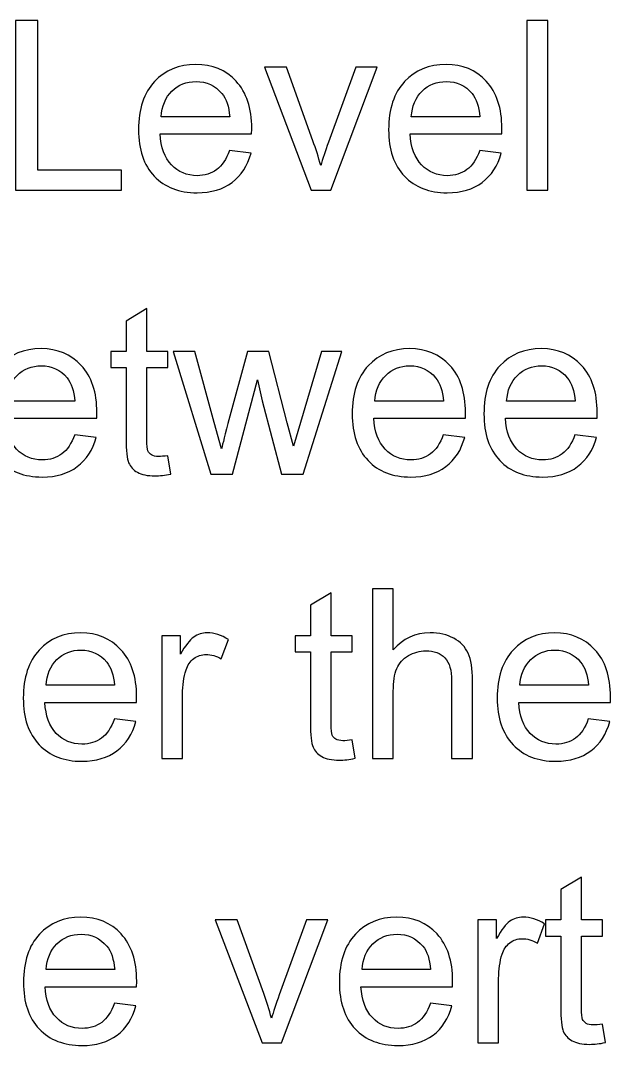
# Model space of a CAD drawing. Header units: centimetres. Extents: x -233 to -82, y 123 to 153.
# Drawn here: x -164.195 to -163.316, y 146.592 to 148.118 of the extents above; entities that cross this region are included whole.
import ezdxf

# ---------------------------------------------------------------- set-up
doc = ezdxf.new("R2010")
doc.units = ezdxf.units.CM
doc.header["$MEASUREMENT"] = 0
doc.layers.add('layer 1', color=7, linetype='Continuous')

msp = doc.modelspace()

# ---------------------------------------------------------------- linework, layer by layer
at = {"layer": 'layer 1'}
for points, knots in [([(-164.20247, 147.86595), (-164.20247, 147.86595), (-164.20247, 148.11845), (-164.20247, 148.11845), (-164.20247, 148.11845), (-164.20247, 148.11845), (-164.16897, 148.11845), (-164.16897, 148.11845), (-164.16897, 148.11845), (-164.16897, 148.11845), (-164.16897, 147.89575), (-164.16897, 147.89575), (-164.16897, 147.89575), (-164.16897, 147.89575), (-164.04467, 147.89575), (-164.04467, 147.89575), (-164.04467, 147.89575), (-164.04467, 147.89575), (-164.04467, 147.86595), (-164.04467, 147.86595), (-164.04467, 147.86595), (-164.04467, 147.86595), (-164.20247, 147.86595), (-164.20247, 147.86595)], [0, 0, 0, 0, 0.1428571, 0.1428571, 0.1428571, 0.1428571, 0.2857143, 0.2857143, 0.2857143, 0.2857143, 0.4285714, 0.4285714, 0.4285714, 0.4285714, 0.5714286, 0.5714286, 0.5714286, 0.5714286, 0.7142857, 0.7142857, 0.7142857, 0.7142857, 1, 1, 1, 1]), ([(-163.44067, 147.86595), (-163.44067, 147.86595), (-163.44067, 148.11845), (-163.44067, 148.11845), (-163.44067, 148.11845), (-163.44067, 148.11845), (-163.40967, 148.11845), (-163.40967, 148.11845), (-163.40967, 148.11845), (-163.40967, 148.11845), (-163.40967, 147.86595), (-163.40967, 147.86595), (-163.40967, 147.86595), (-163.40967, 147.86595), (-163.44067, 147.86595), (-163.44067, 147.86595)], [0, 0, 0, 0, 0.2, 0.2, 0.2, 0.2, 0.4, 0.4, 0.4, 0.4, 0.6, 0.6, 0.6, 0.6, 1, 1, 1, 1]), ([(-163.88357, 147.92485), (-163.88357, 147.92485), (-163.85157, 147.92085), (-163.85157, 147.92085), (-163.85157, 147.92085), (-163.85667, 147.90215), (-163.86597, 147.88765), (-163.87967, 147.87735), (-163.87967, 147.87735), (-163.89337, 147.86705), (-163.91077, 147.86185), (-163.93197, 147.86185), (-163.93197, 147.86185), (-163.95877, 147.86185), (-163.97997, 147.87005), (-163.99567, 147.88655), (-163.99567, 147.88655), (-164.01137, 147.90305), (-164.01917, 147.92615), (-164.01917, 147.95585), (-164.01917, 147.95585), (-164.01917, 147.98665), (-164.01127, 148.01055), (-163.99537, 148.02755), (-163.99537, 148.02755), (-163.97947, 148.04455), (-163.95897, 148.05305), (-163.93367, 148.05305), (-163.93367, 148.05305), (-163.90927, 148.05305), (-163.88927, 148.04475), (-163.87377, 148.02805), (-163.87377, 148.02805), (-163.85827, 148.01135), (-163.85047, 147.98795), (-163.85047, 147.95775), (-163.85047, 147.95775), (-163.85047, 147.95595), (-163.85057, 147.95315), (-163.85067, 147.94945), (-163.85067, 147.94945), (-163.85067, 147.94945), (-163.98707, 147.94945), (-163.98707, 147.94945), (-163.98707, 147.94945), (-163.98597, 147.92935), (-163.98027, 147.91405), (-163.97007, 147.90335), (-163.97007, 147.90335), (-163.95987, 147.89265), (-163.94707, 147.88735), (-163.93177, 147.88735), (-163.93177, 147.88735), (-163.92047, 147.88735), (-163.91077, 147.89035), (-163.90267, 147.89635), (-163.90267, 147.89635), (-163.89467, 147.90225), (-163.88827, 147.91175), (-163.88357, 147.92485)], [0, 0, 0, 0, 0.0625, 0.0625, 0.0625, 0.0625, 0.125, 0.125, 0.125, 0.125, 0.1875, 0.1875, 0.1875, 0.1875, 0.25, 0.25, 0.25, 0.25, 0.3125, 0.3125, 0.3125, 0.3125, 0.375, 0.375, 0.375, 0.375, 0.4375, 0.4375, 0.4375, 0.4375, 0.5, 0.5, 0.5, 0.5, 0.5625, 0.5625, 0.5625, 0.5625, 0.625, 0.625, 0.625, 0.625, 0.6875, 0.6875, 0.6875, 0.6875, 0.75, 0.75, 0.75, 0.75, 0.8125, 0.8125, 0.8125, 0.8125, 0.875, 0.875, 0.875, 0.875, 1, 1, 1, 1]), ([(-163.51097, 147.92485), (-163.51097, 147.92485), (-163.47897, 147.92085), (-163.47897, 147.92085), (-163.47897, 147.92085), (-163.48407, 147.90215), (-163.49337, 147.88765), (-163.50707, 147.87735), (-163.50707, 147.87735), (-163.52077, 147.86705), (-163.53817, 147.86185), (-163.55937, 147.86185), (-163.55937, 147.86185), (-163.58617, 147.86185), (-163.60737, 147.87005), (-163.62307, 147.88655), (-163.62307, 147.88655), (-163.63877, 147.90305), (-163.64657, 147.92615), (-163.64657, 147.95585), (-163.64657, 147.95585), (-163.64657, 147.98665), (-163.63867, 148.01055), (-163.62277, 148.02755), (-163.62277, 148.02755), (-163.60687, 148.04455), (-163.58637, 148.05305), (-163.56107, 148.05305), (-163.56107, 148.05305), (-163.53667, 148.05305), (-163.51667, 148.04475), (-163.50117, 148.02805), (-163.50117, 148.02805), (-163.48567, 148.01135), (-163.47787, 147.98795), (-163.47787, 147.95775), (-163.47787, 147.95775), (-163.47787, 147.95595), (-163.47797, 147.95315), (-163.47807, 147.94945), (-163.47807, 147.94945), (-163.47807, 147.94945), (-163.61447, 147.94945), (-163.61447, 147.94945), (-163.61447, 147.94945), (-163.61337, 147.92935), (-163.60767, 147.91405), (-163.59747, 147.90335), (-163.59747, 147.90335), (-163.58727, 147.89265), (-163.57447, 147.88735), (-163.55917, 147.88735), (-163.55917, 147.88735), (-163.54787, 147.88735), (-163.53817, 147.89035), (-163.53007, 147.89635), (-163.53007, 147.89635), (-163.52207, 147.90225), (-163.51567, 147.91175), (-163.51097, 147.92485)], [0, 0, 0, 0, 0.0625, 0.0625, 0.0625, 0.0625, 0.125, 0.125, 0.125, 0.125, 0.1875, 0.1875, 0.1875, 0.1875, 0.25, 0.25, 0.25, 0.25, 0.3125, 0.3125, 0.3125, 0.3125, 0.375, 0.375, 0.375, 0.375, 0.4375, 0.4375, 0.4375, 0.4375, 0.5, 0.5, 0.5, 0.5, 0.5625, 0.5625, 0.5625, 0.5625, 0.625, 0.625, 0.625, 0.625, 0.6875, 0.6875, 0.6875, 0.6875, 0.75, 0.75, 0.75, 0.75, 0.8125, 0.8125, 0.8125, 0.8125, 0.875, 0.875, 0.875, 0.875, 1, 1, 1, 1]), ([(-163.76177, 147.86595), (-163.76177, 147.86595), (-163.83137, 148.04885), (-163.83137, 148.04885), (-163.83137, 148.04885), (-163.83137, 148.04885), (-163.79867, 148.04885), (-163.79867, 148.04885), (-163.79867, 148.04885), (-163.79867, 148.04885), (-163.75937, 147.93935), (-163.75937, 147.93935), (-163.75937, 147.93935), (-163.75507, 147.92745), (-163.75117, 147.91515), (-163.74767, 147.90245), (-163.74767, 147.90245), (-163.74497, 147.91215), (-163.74107, 147.92375), (-163.73617, 147.93725), (-163.73617, 147.93725), (-163.73617, 147.93725), (-163.69547, 148.04885), (-163.69547, 148.04885), (-163.69547, 148.04885), (-163.69547, 148.04885), (-163.66357, 148.04885), (-163.66357, 148.04885), (-163.66357, 148.04885), (-163.66357, 148.04885), (-163.73287, 147.86595), (-163.73287, 147.86595), (-163.73287, 147.86595), (-163.73287, 147.86595), (-163.76177, 147.86595), (-163.76177, 147.86595)], [0, 0, 0, 0, 0.1, 0.1, 0.1, 0.1, 0.2, 0.2, 0.2, 0.2, 0.3, 0.3, 0.3, 0.3, 0.4, 0.4, 0.4, 0.4, 0.5, 0.5, 0.5, 0.5, 0.6, 0.6, 0.6, 0.6, 0.7, 0.7, 0.7, 0.7, 0.8, 0.8, 0.8, 0.8, 1, 1, 1, 1]), ([(-163.98537, 147.97495), (-163.98537, 147.97495), (-163.88327, 147.97495), (-163.88327, 147.97495), (-163.88327, 147.97495), (-163.88457, 147.99035), (-163.88847, 148.00195), (-163.89497, 148.00965), (-163.89497, 148.00965), (-163.90487, 148.02155), (-163.91767, 148.02755), (-163.93337, 148.02755), (-163.93337, 148.02755), (-163.94767, 148.02755), (-163.95957, 148.02275), (-163.96927, 148.01325), (-163.96927, 148.01325), (-163.97897, 148.00375), (-163.98437, 147.99095), (-163.98537, 147.97495)], [0, 0, 0, 0, 0.1666667, 0.1666667, 0.1666667, 0.1666667, 0.3333333, 0.3333333, 0.3333333, 0.3333333, 0.5, 0.5, 0.5, 0.5, 0.6666667, 0.6666667, 0.6666667, 0.6666667, 1, 1, 1, 1]), ([(-163.61277, 147.97495), (-163.61277, 147.97495), (-163.51067, 147.97495), (-163.51067, 147.97495), (-163.51067, 147.97495), (-163.51197, 147.99035), (-163.51587, 148.00195), (-163.52237, 148.00965), (-163.52237, 148.00965), (-163.53227, 148.02155), (-163.54507, 148.02755), (-163.56077, 148.02755), (-163.56077, 148.02755), (-163.57507, 148.02755), (-163.58697, 148.02275), (-163.59667, 148.01325), (-163.59667, 148.01325), (-163.60637, 148.00375), (-163.61177, 147.99095), (-163.61277, 147.97495)], [0, 0, 0, 0, 0.1666667, 0.1666667, 0.1666667, 0.1666667, 0.3333333, 0.3333333, 0.3333333, 0.3333333, 0.5, 0.5, 0.5, 0.5, 0.6666667, 0.6666667, 0.6666667, 0.6666667, 1, 1, 1, 1]), ([(-163.9755, 147.47031), (-163.9755, 147.47031), (-163.9711, 147.44291), (-163.9711, 147.44291), (-163.9711, 147.44291), (-163.9798, 147.44111), (-163.9876, 147.44021), (-163.9945, 147.44021), (-163.9945, 147.44021), (-164.0058, 147.44021), (-164.0145, 147.44201), (-164.0207, 147.44561), (-164.0207, 147.44561), (-164.0269, 147.44911), (-164.0313, 147.45381), (-164.0338, 147.45961), (-164.0338, 147.45961), (-164.0363, 147.46541), (-164.0376, 147.47761), (-164.0376, 147.49621), (-164.0376, 147.49621), (-164.0376, 147.49621), (-164.0376, 147.60141), (-164.0376, 147.60141), (-164.0376, 147.60141), (-164.0376, 147.60141), (-164.0603, 147.60141), (-164.0603, 147.60141), (-164.0603, 147.60141), (-164.0603, 147.60141), (-164.0603, 147.62551), (-164.0603, 147.62551), (-164.0603, 147.62551), (-164.0603, 147.62551), (-164.0376, 147.62551), (-164.0376, 147.62551), (-164.0376, 147.62551), (-164.0376, 147.62551), (-164.0376, 147.67081), (-164.0376, 147.67081), (-164.0376, 147.67081), (-164.0376, 147.67081), (-164.0067, 147.68941), (-164.0067, 147.68941), (-164.0067, 147.68941), (-164.0067, 147.68941), (-164.0067, 147.62551), (-164.0067, 147.62551), (-164.0067, 147.62551), (-164.0067, 147.62551), (-163.9755, 147.62551), (-163.9755, 147.62551), (-163.9755, 147.62551), (-163.9755, 147.62551), (-163.9755, 147.60141), (-163.9755, 147.60141), (-163.9755, 147.60141), (-163.9755, 147.60141), (-164.0067, 147.60141), (-164.0067, 147.60141), (-164.0067, 147.60141), (-164.0067, 147.60141), (-164.0067, 147.49441), (-164.0067, 147.49441), (-164.0067, 147.49441), (-164.0067, 147.48561), (-164.0062, 147.47991), (-164.0051, 147.47741), (-164.0051, 147.47741), (-164.004, 147.47491), (-164.0022, 147.47291), (-163.9997, 147.47141), (-163.9997, 147.47141), (-163.9972, 147.46991), (-163.9937, 147.46911), (-163.9892, 147.46911), (-163.9892, 147.46911), (-163.9857, 147.46911), (-163.9812, 147.46951), (-163.9755, 147.47031)], [0, 0, 0, 0, 0.047619, 0.047619, 0.047619, 0.047619, 0.0952381, 0.0952381, 0.0952381, 0.0952381, 0.1428571, 0.1428571, 0.1428571, 0.1428571, 0.1904762, 0.1904762, 0.1904762, 0.1904762, 0.2380952, 0.2380952, 0.2380952, 0.2380952, 0.2857143, 0.2857143, 0.2857143, 0.2857143, 0.3333333, 0.3333333, 0.3333333, 0.3333333, 0.3809524, 0.3809524, 0.3809524, 0.3809524, 0.4285714, 0.4285714, 0.4285714, 0.4285714, 0.4761905, 0.4761905, 0.4761905, 0.4761905, 0.5238095, 0.5238095, 0.5238095, 0.5238095, 0.5714286, 0.5714286, 0.5714286, 0.5714286, 0.6190476, 0.6190476, 0.6190476, 0.6190476, 0.6666667, 0.6666667, 0.6666667, 0.6666667, 0.7142857, 0.7142857, 0.7142857, 0.7142857, 0.7619048, 0.7619048, 0.7619048, 0.7619048, 0.8095238, 0.8095238, 0.8095238, 0.8095238, 0.8571429, 0.8571429, 0.8571429, 0.8571429, 0.9047619, 0.9047619, 0.9047619, 0.9047619, 1, 1, 1, 1]), ([(-164.1142, 147.50151), (-164.1142, 147.50151), (-164.0822, 147.49751), (-164.0822, 147.49751), (-164.0822, 147.49751), (-164.0873, 147.47881), (-164.0966, 147.46431), (-164.1103, 147.45401), (-164.1103, 147.45401), (-164.124, 147.44371), (-164.1414, 147.43851), (-164.1626, 147.43851), (-164.1626, 147.43851), (-164.1894, 147.43851), (-164.2106, 147.44671), (-164.2263, 147.46321), (-164.2263, 147.46321), (-164.242, 147.47971), (-164.2498, 147.50281), (-164.2498, 147.53251), (-164.2498, 147.53251), (-164.2498, 147.56331), (-164.2419, 147.58721), (-164.226, 147.60421), (-164.226, 147.60421), (-164.2101, 147.62121), (-164.1896, 147.62971), (-164.1643, 147.62971), (-164.1643, 147.62971), (-164.1399, 147.62971), (-164.1199, 147.62141), (-164.1044, 147.60471), (-164.1044, 147.60471), (-164.0889, 147.58801), (-164.0811, 147.56461), (-164.0811, 147.53441), (-164.0811, 147.53441), (-164.0811, 147.53261), (-164.0812, 147.52981), (-164.0813, 147.52611), (-164.0813, 147.52611), (-164.0813, 147.52611), (-164.2177, 147.52611), (-164.2177, 147.52611), (-164.2177, 147.52611), (-164.2166, 147.50601), (-164.2109, 147.49071), (-164.2007, 147.48001), (-164.2007, 147.48001), (-164.1905, 147.46931), (-164.1777, 147.46401), (-164.1624, 147.46401), (-164.1624, 147.46401), (-164.1511, 147.46401), (-164.1414, 147.46701), (-164.1333, 147.47301), (-164.1333, 147.47301), (-164.1253, 147.47891), (-164.1189, 147.48841), (-164.1142, 147.50151)], [0, 0, 0, 0, 0.0625, 0.0625, 0.0625, 0.0625, 0.125, 0.125, 0.125, 0.125, 0.1875, 0.1875, 0.1875, 0.1875, 0.25, 0.25, 0.25, 0.25, 0.3125, 0.3125, 0.3125, 0.3125, 0.375, 0.375, 0.375, 0.375, 0.4375, 0.4375, 0.4375, 0.4375, 0.5, 0.5, 0.5, 0.5, 0.5625, 0.5625, 0.5625, 0.5625, 0.625, 0.625, 0.625, 0.625, 0.6875, 0.6875, 0.6875, 0.6875, 0.75, 0.75, 0.75, 0.75, 0.8125, 0.8125, 0.8125, 0.8125, 0.875, 0.875, 0.875, 0.875, 1, 1, 1, 1]), ([(-163.9115, 147.44261), (-163.9115, 147.44261), (-163.9675, 147.62551), (-163.9675, 147.62551), (-163.9675, 147.62551), (-163.9675, 147.62551), (-163.9354, 147.62551), (-163.9354, 147.62551), (-163.9354, 147.62551), (-163.9354, 147.62551), (-163.9063, 147.51991), (-163.9063, 147.51991), (-163.9063, 147.51991), (-163.9063, 147.51991), (-163.8955, 147.48071), (-163.8955, 147.48071), (-163.8955, 147.48071), (-163.895, 147.48261), (-163.8919, 147.49521), (-163.886, 147.51841), (-163.886, 147.51841), (-163.886, 147.51841), (-163.8569, 147.62551), (-163.8569, 147.62551), (-163.8569, 147.62551), (-163.8569, 147.62551), (-163.825, 147.62551), (-163.825, 147.62551), (-163.825, 147.62551), (-163.825, 147.62551), (-163.7976, 147.51941), (-163.7976, 147.51941), (-163.7976, 147.51941), (-163.7976, 147.51941), (-163.7885, 147.48451), (-163.7885, 147.48451), (-163.7885, 147.48451), (-163.7885, 147.48451), (-163.778, 147.51981), (-163.778, 147.51981), (-163.778, 147.51981), (-163.778, 147.51981), (-163.7466, 147.62551), (-163.7466, 147.62551), (-163.7466, 147.62551), (-163.7466, 147.62551), (-163.7165, 147.62551), (-163.7165, 147.62551), (-163.7165, 147.62551), (-163.7165, 147.62551), (-163.7737, 147.44261), (-163.7737, 147.44261), (-163.7737, 147.44261), (-163.7737, 147.44261), (-163.8059, 147.44261), (-163.8059, 147.44261), (-163.8059, 147.44261), (-163.8059, 147.44261), (-163.835, 147.55221), (-163.835, 147.55221), (-163.835, 147.55221), (-163.835, 147.55221), (-163.8421, 147.58331), (-163.8421, 147.58331), (-163.8421, 147.58331), (-163.8421, 147.58331), (-163.8791, 147.44261), (-163.8791, 147.44261), (-163.8791, 147.44261), (-163.8791, 147.44261), (-163.9115, 147.44261), (-163.9115, 147.44261)], [0, 0, 0, 0, 0.0526316, 0.0526316, 0.0526316, 0.0526316, 0.1052632, 0.1052632, 0.1052632, 0.1052632, 0.1578947, 0.1578947, 0.1578947, 0.1578947, 0.2105263, 0.2105263, 0.2105263, 0.2105263, 0.2631579, 0.2631579, 0.2631579, 0.2631579, 0.3157895, 0.3157895, 0.3157895, 0.3157895, 0.3684211, 0.3684211, 0.3684211, 0.3684211, 0.4210526, 0.4210526, 0.4210526, 0.4210526, 0.4736842, 0.4736842, 0.4736842, 0.4736842, 0.5263158, 0.5263158, 0.5263158, 0.5263158, 0.5789474, 0.5789474, 0.5789474, 0.5789474, 0.6315789, 0.6315789, 0.6315789, 0.6315789, 0.6842105, 0.6842105, 0.6842105, 0.6842105, 0.7368421, 0.7368421, 0.7368421, 0.7368421, 0.7894737, 0.7894737, 0.7894737, 0.7894737, 0.8421053, 0.8421053, 0.8421053, 0.8421053, 0.8947368, 0.8947368, 0.8947368, 0.8947368, 1, 1, 1, 1]), ([(-163.5652, 147.50151), (-163.5652, 147.50151), (-163.5332, 147.49751), (-163.5332, 147.49751), (-163.5332, 147.49751), (-163.5383, 147.47881), (-163.5476, 147.46431), (-163.5613, 147.45401), (-163.5613, 147.45401), (-163.575, 147.44371), (-163.5924, 147.43851), (-163.6136, 147.43851), (-163.6136, 147.43851), (-163.6404, 147.43851), (-163.6616, 147.44671), (-163.6773, 147.46321), (-163.6773, 147.46321), (-163.693, 147.47971), (-163.7008, 147.50281), (-163.7008, 147.53251), (-163.7008, 147.53251), (-163.7008, 147.56331), (-163.6929, 147.58721), (-163.677, 147.60421), (-163.677, 147.60421), (-163.6611, 147.62121), (-163.6406, 147.62971), (-163.6153, 147.62971), (-163.6153, 147.62971), (-163.5909, 147.62971), (-163.5709, 147.62141), (-163.5554, 147.60471), (-163.5554, 147.60471), (-163.5399, 147.58801), (-163.5321, 147.56461), (-163.5321, 147.53441), (-163.5321, 147.53441), (-163.5321, 147.53261), (-163.5322, 147.52981), (-163.5323, 147.52611), (-163.5323, 147.52611), (-163.5323, 147.52611), (-163.6687, 147.52611), (-163.6687, 147.52611), (-163.6687, 147.52611), (-163.6676, 147.50601), (-163.6619, 147.49071), (-163.6517, 147.48001), (-163.6517, 147.48001), (-163.6415, 147.46931), (-163.6287, 147.46401), (-163.6134, 147.46401), (-163.6134, 147.46401), (-163.6021, 147.46401), (-163.5924, 147.46701), (-163.5843, 147.47301), (-163.5843, 147.47301), (-163.5763, 147.47891), (-163.5699, 147.48841), (-163.5652, 147.50151)], [0, 0, 0, 0, 0.0625, 0.0625, 0.0625, 0.0625, 0.125, 0.125, 0.125, 0.125, 0.1875, 0.1875, 0.1875, 0.1875, 0.25, 0.25, 0.25, 0.25, 0.3125, 0.3125, 0.3125, 0.3125, 0.375, 0.375, 0.375, 0.375, 0.4375, 0.4375, 0.4375, 0.4375, 0.5, 0.5, 0.5, 0.5, 0.5625, 0.5625, 0.5625, 0.5625, 0.625, 0.625, 0.625, 0.625, 0.6875, 0.6875, 0.6875, 0.6875, 0.75, 0.75, 0.75, 0.75, 0.8125, 0.8125, 0.8125, 0.8125, 0.875, 0.875, 0.875, 0.875, 1, 1, 1, 1]), ([(-163.369, 147.50151), (-163.369, 147.50151), (-163.337, 147.49751), (-163.337, 147.49751), (-163.337, 147.49751), (-163.3421, 147.47881), (-163.3514, 147.46431), (-163.3651, 147.45401), (-163.3651, 147.45401), (-163.3788, 147.44371), (-163.3962, 147.43851), (-163.4174, 147.43851), (-163.4174, 147.43851), (-163.4442, 147.43851), (-163.4654, 147.44671), (-163.4811, 147.46321), (-163.4811, 147.46321), (-163.4968, 147.47971), (-163.5046, 147.50281), (-163.5046, 147.53251), (-163.5046, 147.53251), (-163.5046, 147.56331), (-163.4967, 147.58721), (-163.4808, 147.60421), (-163.4808, 147.60421), (-163.4649, 147.62121), (-163.4444, 147.62971), (-163.4191, 147.62971), (-163.4191, 147.62971), (-163.3947, 147.62971), (-163.3747, 147.62141), (-163.3592, 147.60471), (-163.3592, 147.60471), (-163.3437, 147.58801), (-163.3359, 147.56461), (-163.3359, 147.53441), (-163.3359, 147.53441), (-163.3359, 147.53261), (-163.336, 147.52981), (-163.3361, 147.52611), (-163.3361, 147.52611), (-163.3361, 147.52611), (-163.4725, 147.52611), (-163.4725, 147.52611), (-163.4725, 147.52611), (-163.4714, 147.50601), (-163.4657, 147.49071), (-163.4555, 147.48001), (-163.4555, 147.48001), (-163.4453, 147.46931), (-163.4325, 147.46401), (-163.4172, 147.46401), (-163.4172, 147.46401), (-163.4059, 147.46401), (-163.3962, 147.46701), (-163.3881, 147.47301), (-163.3881, 147.47301), (-163.3801, 147.47891), (-163.3737, 147.48841), (-163.369, 147.50151)], [0, 0, 0, 0, 0.0625, 0.0625, 0.0625, 0.0625, 0.125, 0.125, 0.125, 0.125, 0.1875, 0.1875, 0.1875, 0.1875, 0.25, 0.25, 0.25, 0.25, 0.3125, 0.3125, 0.3125, 0.3125, 0.375, 0.375, 0.375, 0.375, 0.4375, 0.4375, 0.4375, 0.4375, 0.5, 0.5, 0.5, 0.5, 0.5625, 0.5625, 0.5625, 0.5625, 0.625, 0.625, 0.625, 0.625, 0.6875, 0.6875, 0.6875, 0.6875, 0.75, 0.75, 0.75, 0.75, 0.8125, 0.8125, 0.8125, 0.8125, 0.875, 0.875, 0.875, 0.875, 1, 1, 1, 1]), ([(-164.216, 147.55161), (-164.216, 147.55161), (-164.1139, 147.55161), (-164.1139, 147.55161), (-164.1139, 147.55161), (-164.1152, 147.56701), (-164.1191, 147.57861), (-164.1256, 147.58631), (-164.1256, 147.58631), (-164.1355, 147.59821), (-164.1483, 147.60421), (-164.164, 147.60421), (-164.164, 147.60421), (-164.1783, 147.60421), (-164.1902, 147.59941), (-164.1999, 147.58991), (-164.1999, 147.58991), (-164.2096, 147.58041), (-164.215, 147.56761), (-164.216, 147.55161)], [0, 0, 0, 0, 0.1666667, 0.1666667, 0.1666667, 0.1666667, 0.3333333, 0.3333333, 0.3333333, 0.3333333, 0.5, 0.5, 0.5, 0.5, 0.6666667, 0.6666667, 0.6666667, 0.6666667, 1, 1, 1, 1]), ([(-163.667, 147.55161), (-163.667, 147.55161), (-163.5649, 147.55161), (-163.5649, 147.55161), (-163.5649, 147.55161), (-163.5662, 147.56701), (-163.5701, 147.57861), (-163.5766, 147.58631), (-163.5766, 147.58631), (-163.5865, 147.59821), (-163.5993, 147.60421), (-163.615, 147.60421), (-163.615, 147.60421), (-163.6293, 147.60421), (-163.6412, 147.59941), (-163.6509, 147.58991), (-163.6509, 147.58991), (-163.6606, 147.58041), (-163.666, 147.56761), (-163.667, 147.55161)], [0, 0, 0, 0, 0.1666667, 0.1666667, 0.1666667, 0.1666667, 0.3333333, 0.3333333, 0.3333333, 0.3333333, 0.5, 0.5, 0.5, 0.5, 0.6666667, 0.6666667, 0.6666667, 0.6666667, 1, 1, 1, 1]), ([(-163.4708, 147.55161), (-163.4708, 147.55161), (-163.3687, 147.55161), (-163.3687, 147.55161), (-163.3687, 147.55161), (-163.37, 147.56701), (-163.3739, 147.57861), (-163.3804, 147.58631), (-163.3804, 147.58631), (-163.3903, 147.59821), (-163.4031, 147.60421), (-163.4188, 147.60421), (-163.4188, 147.60421), (-163.4331, 147.60421), (-163.445, 147.59941), (-163.4547, 147.58991), (-163.4547, 147.58991), (-163.4644, 147.58041), (-163.4698, 147.56761), (-163.4708, 147.55161)], [0, 0, 0, 0, 0.1666667, 0.1666667, 0.1666667, 0.1666667, 0.3333333, 0.3333333, 0.3333333, 0.3333333, 0.5, 0.5, 0.5, 0.5, 0.6666667, 0.6666667, 0.6666667, 0.6666667, 1, 1, 1, 1]), ([(-163.6706, 147.01928), (-163.6706, 147.01928), (-163.6706, 147.27178), (-163.6706, 147.27178), (-163.6706, 147.27178), (-163.6706, 147.27178), (-163.6396, 147.27178), (-163.6396, 147.27178), (-163.6396, 147.27178), (-163.6396, 147.27178), (-163.6396, 147.18118), (-163.6396, 147.18118), (-163.6396, 147.18118), (-163.6251, 147.19798), (-163.6069, 147.20638), (-163.5849, 147.20638), (-163.5849, 147.20638), (-163.5713, 147.20638), (-163.5595, 147.20368), (-163.5495, 147.19838), (-163.5495, 147.19838), (-163.5396, 147.19298), (-163.5324, 147.18558), (-163.5281, 147.17618), (-163.5281, 147.17618), (-163.5238, 147.16678), (-163.5216, 147.15308), (-163.5216, 147.13518), (-163.5216, 147.13518), (-163.5216, 147.13518), (-163.5216, 147.01928), (-163.5216, 147.01928), (-163.5216, 147.01928), (-163.5216, 147.01928), (-163.5527, 147.01928), (-163.5527, 147.01928), (-163.5527, 147.01928), (-163.5527, 147.01928), (-163.5527, 147.13518), (-163.5527, 147.13518), (-163.5527, 147.13518), (-163.5527, 147.15068), (-163.556, 147.16198), (-163.5627, 147.16908), (-163.5627, 147.16908), (-163.5694, 147.17618), (-163.5789, 147.17968), (-163.5912, 147.17968), (-163.5912, 147.17968), (-163.6004, 147.17968), (-163.609, 147.17728), (-163.6171, 147.17258), (-163.6171, 147.17258), (-163.6252, 147.16778), (-163.631, 147.16128), (-163.6344, 147.15318), (-163.6344, 147.15318), (-163.6379, 147.14498), (-163.6396, 147.13368), (-163.6396, 147.11938), (-163.6396, 147.11938), (-163.6396, 147.11938), (-163.6396, 147.01928), (-163.6396, 147.01928), (-163.6396, 147.01928), (-163.6396, 147.01928), (-163.6706, 147.01928), (-163.6706, 147.01928)], [0, 0, 0, 0, 0.0555556, 0.0555556, 0.0555556, 0.0555556, 0.1111111, 0.1111111, 0.1111111, 0.1111111, 0.1666667, 0.1666667, 0.1666667, 0.1666667, 0.2222222, 0.2222222, 0.2222222, 0.2222222, 0.2777778, 0.2777778, 0.2777778, 0.2777778, 0.3333333, 0.3333333, 0.3333333, 0.3333333, 0.3888889, 0.3888889, 0.3888889, 0.3888889, 0.4444444, 0.4444444, 0.4444444, 0.4444444, 0.5, 0.5, 0.5, 0.5, 0.5555556, 0.5555556, 0.5555556, 0.5555556, 0.6111111, 0.6111111, 0.6111111, 0.6111111, 0.6666667, 0.6666667, 0.6666667, 0.6666667, 0.7222222, 0.7222222, 0.7222222, 0.7222222, 0.7777778, 0.7777778, 0.7777778, 0.7777778, 0.8333333, 0.8333333, 0.8333333, 0.8333333, 0.8888889, 0.8888889, 0.8888889, 0.8888889, 1, 1, 1, 1]), ([(-163.7009, 147.04698), (-163.7009, 147.04698), (-163.6965, 147.01958), (-163.6965, 147.01958), (-163.6965, 147.01958), (-163.7052, 147.01778), (-163.713, 147.01688), (-163.7199, 147.01688), (-163.7199, 147.01688), (-163.7312, 147.01688), (-163.7399, 147.01868), (-163.7461, 147.02228), (-163.7461, 147.02228), (-163.7523, 147.02578), (-163.7567, 147.03048), (-163.7592, 147.03628), (-163.7592, 147.03628), (-163.7617, 147.04208), (-163.763, 147.05428), (-163.763, 147.07288), (-163.763, 147.07288), (-163.763, 147.07288), (-163.763, 147.17808), (-163.763, 147.17808), (-163.763, 147.17808), (-163.763, 147.17808), (-163.7857, 147.17808), (-163.7857, 147.17808), (-163.7857, 147.17808), (-163.7857, 147.17808), (-163.7857, 147.20218), (-163.7857, 147.20218), (-163.7857, 147.20218), (-163.7857, 147.20218), (-163.763, 147.20218), (-163.763, 147.20218), (-163.763, 147.20218), (-163.763, 147.20218), (-163.763, 147.24748), (-163.763, 147.24748), (-163.763, 147.24748), (-163.763, 147.24748), (-163.7321, 147.26608), (-163.7321, 147.26608), (-163.7321, 147.26608), (-163.7321, 147.26608), (-163.7321, 147.20218), (-163.7321, 147.20218), (-163.7321, 147.20218), (-163.7321, 147.20218), (-163.7009, 147.20218), (-163.7009, 147.20218), (-163.7009, 147.20218), (-163.7009, 147.20218), (-163.7009, 147.17808), (-163.7009, 147.17808), (-163.7009, 147.17808), (-163.7009, 147.17808), (-163.7321, 147.17808), (-163.7321, 147.17808), (-163.7321, 147.17808), (-163.7321, 147.17808), (-163.7321, 147.07108), (-163.7321, 147.07108), (-163.7321, 147.07108), (-163.7321, 147.06228), (-163.7316, 147.05658), (-163.7305, 147.05408), (-163.7305, 147.05408), (-163.7294, 147.05158), (-163.7276, 147.04958), (-163.7251, 147.04808), (-163.7251, 147.04808), (-163.7226, 147.04658), (-163.7191, 147.04578), (-163.7146, 147.04578), (-163.7146, 147.04578), (-163.7111, 147.04578), (-163.7066, 147.04618), (-163.7009, 147.04698)], [0, 0, 0, 0, 0.047619, 0.047619, 0.047619, 0.047619, 0.0952381, 0.0952381, 0.0952381, 0.0952381, 0.1428571, 0.1428571, 0.1428571, 0.1428571, 0.1904762, 0.1904762, 0.1904762, 0.1904762, 0.2380952, 0.2380952, 0.2380952, 0.2380952, 0.2857143, 0.2857143, 0.2857143, 0.2857143, 0.3333333, 0.3333333, 0.3333333, 0.3333333, 0.3809524, 0.3809524, 0.3809524, 0.3809524, 0.4285714, 0.4285714, 0.4285714, 0.4285714, 0.4761905, 0.4761905, 0.4761905, 0.4761905, 0.5238095, 0.5238095, 0.5238095, 0.5238095, 0.5714286, 0.5714286, 0.5714286, 0.5714286, 0.6190476, 0.6190476, 0.6190476, 0.6190476, 0.6666667, 0.6666667, 0.6666667, 0.6666667, 0.7142857, 0.7142857, 0.7142857, 0.7142857, 0.7619048, 0.7619048, 0.7619048, 0.7619048, 0.8095238, 0.8095238, 0.8095238, 0.8095238, 0.8571429, 0.8571429, 0.8571429, 0.8571429, 0.9047619, 0.9047619, 0.9047619, 0.9047619, 1, 1, 1, 1]), ([(-164.0551, 147.07818), (-164.0551, 147.07818), (-164.0231, 147.07418), (-164.0231, 147.07418), (-164.0231, 147.07418), (-164.0282, 147.05548), (-164.0375, 147.04098), (-164.0512, 147.03068), (-164.0512, 147.03068), (-164.0649, 147.02038), (-164.0823, 147.01518), (-164.1035, 147.01518), (-164.1035, 147.01518), (-164.1303, 147.01518), (-164.1515, 147.02338), (-164.1672, 147.03988), (-164.1672, 147.03988), (-164.1829, 147.05638), (-164.1907, 147.07948), (-164.1907, 147.10918), (-164.1907, 147.10918), (-164.1907, 147.13998), (-164.1828, 147.16388), (-164.1669, 147.18088), (-164.1669, 147.18088), (-164.151, 147.19788), (-164.1305, 147.20638), (-164.1052, 147.20638), (-164.1052, 147.20638), (-164.0808, 147.20638), (-164.0608, 147.19808), (-164.0453, 147.18138), (-164.0453, 147.18138), (-164.0298, 147.16468), (-164.022, 147.14128), (-164.022, 147.11108), (-164.022, 147.11108), (-164.022, 147.10928), (-164.0221, 147.10648), (-164.0222, 147.10278), (-164.0222, 147.10278), (-164.0222, 147.10278), (-164.1586, 147.10278), (-164.1586, 147.10278), (-164.1586, 147.10278), (-164.1575, 147.08268), (-164.1518, 147.06738), (-164.1416, 147.05668), (-164.1416, 147.05668), (-164.1314, 147.04598), (-164.1186, 147.04068), (-164.1033, 147.04068), (-164.1033, 147.04068), (-164.092, 147.04068), (-164.0823, 147.04368), (-164.0742, 147.04968), (-164.0742, 147.04968), (-164.0662, 147.05558), (-164.0598, 147.06508), (-164.0551, 147.07818)], [0, 0, 0, 0, 0.0625, 0.0625, 0.0625, 0.0625, 0.125, 0.125, 0.125, 0.125, 0.1875, 0.1875, 0.1875, 0.1875, 0.25, 0.25, 0.25, 0.25, 0.3125, 0.3125, 0.3125, 0.3125, 0.375, 0.375, 0.375, 0.375, 0.4375, 0.4375, 0.4375, 0.4375, 0.5, 0.5, 0.5, 0.5, 0.5625, 0.5625, 0.5625, 0.5625, 0.625, 0.625, 0.625, 0.625, 0.6875, 0.6875, 0.6875, 0.6875, 0.75, 0.75, 0.75, 0.75, 0.8125, 0.8125, 0.8125, 0.8125, 0.875, 0.875, 0.875, 0.875, 1, 1, 1, 1]), ([(-163.9845, 147.01928), (-163.9845, 147.01928), (-163.9845, 147.20218), (-163.9845, 147.20218), (-163.9845, 147.20218), (-163.9845, 147.20218), (-163.9566, 147.20218), (-163.9566, 147.20218), (-163.9566, 147.20218), (-163.9566, 147.20218), (-163.9566, 147.17448), (-163.9566, 147.17448), (-163.9566, 147.17448), (-163.9495, 147.18748), (-163.9429, 147.19608), (-163.9368, 147.20018), (-163.9368, 147.20018), (-163.9308, 147.20428), (-163.9242, 147.20638), (-163.917, 147.20638), (-163.917, 147.20638), (-163.9065, 147.20638), (-163.8959, 147.20308), (-163.8851, 147.19638), (-163.8851, 147.19638), (-163.8851, 147.19638), (-163.8958, 147.16758), (-163.8958, 147.16758), (-163.8958, 147.16758), (-163.9033, 147.17208), (-163.9109, 147.17428), (-163.9185, 147.17428), (-163.9185, 147.17428), (-163.9253, 147.17428), (-163.9314, 147.17228), (-163.9368, 147.16818), (-163.9368, 147.16818), (-163.9422, 147.16408), (-163.946, 147.15848), (-163.9483, 147.15118), (-163.9483, 147.15118), (-163.9518, 147.14018), (-163.9535, 147.12818), (-163.9535, 147.11508), (-163.9535, 147.11508), (-163.9535, 147.11508), (-163.9535, 147.01928), (-163.9535, 147.01928), (-163.9535, 147.01928), (-163.9535, 147.01928), (-163.9845, 147.01928), (-163.9845, 147.01928)], [0, 0, 0, 0, 0.0714286, 0.0714286, 0.0714286, 0.0714286, 0.1428571, 0.1428571, 0.1428571, 0.1428571, 0.2142857, 0.2142857, 0.2142857, 0.2142857, 0.2857143, 0.2857143, 0.2857143, 0.2857143, 0.3571429, 0.3571429, 0.3571429, 0.3571429, 0.4285714, 0.4285714, 0.4285714, 0.4285714, 0.5, 0.5, 0.5, 0.5, 0.5714286, 0.5714286, 0.5714286, 0.5714286, 0.6428571, 0.6428571, 0.6428571, 0.6428571, 0.7142857, 0.7142857, 0.7142857, 0.7142857, 0.7857143, 0.7857143, 0.7857143, 0.7857143, 0.8571429, 0.8571429, 0.8571429, 0.8571429, 1, 1, 1, 1]), ([(-163.3492, 147.07818), (-163.3492, 147.07818), (-163.3172, 147.07418), (-163.3172, 147.07418), (-163.3172, 147.07418), (-163.3223, 147.05548), (-163.3316, 147.04098), (-163.3453, 147.03068), (-163.3453, 147.03068), (-163.359, 147.02038), (-163.3764, 147.01518), (-163.3976, 147.01518), (-163.3976, 147.01518), (-163.4244, 147.01518), (-163.4456, 147.02338), (-163.4613, 147.03988), (-163.4613, 147.03988), (-163.477, 147.05638), (-163.4848, 147.07948), (-163.4848, 147.10918), (-163.4848, 147.10918), (-163.4848, 147.13998), (-163.4769, 147.16388), (-163.461, 147.18088), (-163.461, 147.18088), (-163.4451, 147.19788), (-163.4246, 147.20638), (-163.3993, 147.20638), (-163.3993, 147.20638), (-163.3749, 147.20638), (-163.3549, 147.19808), (-163.3394, 147.18138), (-163.3394, 147.18138), (-163.3239, 147.16468), (-163.3161, 147.14128), (-163.3161, 147.11108), (-163.3161, 147.11108), (-163.3161, 147.10928), (-163.3162, 147.10648), (-163.3163, 147.10278), (-163.3163, 147.10278), (-163.3163, 147.10278), (-163.4527, 147.10278), (-163.4527, 147.10278), (-163.4527, 147.10278), (-163.4516, 147.08268), (-163.4459, 147.06738), (-163.4357, 147.05668), (-163.4357, 147.05668), (-163.4255, 147.04598), (-163.4127, 147.04068), (-163.3974, 147.04068), (-163.3974, 147.04068), (-163.3861, 147.04068), (-163.3764, 147.04368), (-163.3683, 147.04968), (-163.3683, 147.04968), (-163.3603, 147.05558), (-163.3539, 147.06508), (-163.3492, 147.07818)], [0, 0, 0, 0, 0.0625, 0.0625, 0.0625, 0.0625, 0.125, 0.125, 0.125, 0.125, 0.1875, 0.1875, 0.1875, 0.1875, 0.25, 0.25, 0.25, 0.25, 0.3125, 0.3125, 0.3125, 0.3125, 0.375, 0.375, 0.375, 0.375, 0.4375, 0.4375, 0.4375, 0.4375, 0.5, 0.5, 0.5, 0.5, 0.5625, 0.5625, 0.5625, 0.5625, 0.625, 0.625, 0.625, 0.625, 0.6875, 0.6875, 0.6875, 0.6875, 0.75, 0.75, 0.75, 0.75, 0.8125, 0.8125, 0.8125, 0.8125, 0.875, 0.875, 0.875, 0.875, 1, 1, 1, 1]), ([(-164.1569, 147.12828), (-164.1569, 147.12828), (-164.0548, 147.12828), (-164.0548, 147.12828), (-164.0548, 147.12828), (-164.0561, 147.14368), (-164.06, 147.15528), (-164.0665, 147.16298), (-164.0665, 147.16298), (-164.0764, 147.17488), (-164.0892, 147.18088), (-164.1049, 147.18088), (-164.1049, 147.18088), (-164.1192, 147.18088), (-164.1311, 147.17608), (-164.1408, 147.16658), (-164.1408, 147.16658), (-164.1505, 147.15708), (-164.1559, 147.14428), (-164.1569, 147.12828)], [0, 0, 0, 0, 0.1666667, 0.1666667, 0.1666667, 0.1666667, 0.3333333, 0.3333333, 0.3333333, 0.3333333, 0.5, 0.5, 0.5, 0.5, 0.6666667, 0.6666667, 0.6666667, 0.6666667, 1, 1, 1, 1]), ([(-163.451, 147.12828), (-163.451, 147.12828), (-163.3489, 147.12828), (-163.3489, 147.12828), (-163.3489, 147.12828), (-163.3502, 147.14368), (-163.3541, 147.15528), (-163.3606, 147.16298), (-163.3606, 147.16298), (-163.3705, 147.17488), (-163.3833, 147.18088), (-163.399, 147.18088), (-163.399, 147.18088), (-163.4133, 147.18088), (-163.4252, 147.17608), (-163.4349, 147.16658), (-163.4349, 147.16658), (-163.4446, 147.15708), (-163.45, 147.14428), (-163.451, 147.12828)], [0, 0, 0, 0, 0.1666667, 0.1666667, 0.1666667, 0.1666667, 0.3333333, 0.3333333, 0.3333333, 0.3333333, 0.5, 0.5, 0.5, 0.5, 0.6666667, 0.6666667, 0.6666667, 0.6666667, 1, 1, 1, 1]), ([(-163.3281, 146.62365), (-163.3281, 146.62365), (-163.3237, 146.59625), (-163.3237, 146.59625), (-163.3237, 146.59625), (-163.3324, 146.59445), (-163.3402, 146.59355), (-163.3471, 146.59355), (-163.3471, 146.59355), (-163.3584, 146.59355), (-163.3671, 146.59535), (-163.3733, 146.59895), (-163.3733, 146.59895), (-163.3795, 146.60245), (-163.3839, 146.60715), (-163.3864, 146.61295), (-163.3864, 146.61295), (-163.3889, 146.61875), (-163.3902, 146.63095), (-163.3902, 146.64955), (-163.3902, 146.64955), (-163.3902, 146.64955), (-163.3902, 146.75475), (-163.3902, 146.75475), (-163.3902, 146.75475), (-163.3902, 146.75475), (-163.4129, 146.75475), (-163.4129, 146.75475), (-163.4129, 146.75475), (-163.4129, 146.75475), (-163.4129, 146.77885), (-163.4129, 146.77885), (-163.4129, 146.77885), (-163.4129, 146.77885), (-163.3902, 146.77885), (-163.3902, 146.77885), (-163.3902, 146.77885), (-163.3902, 146.77885), (-163.3902, 146.82415), (-163.3902, 146.82415), (-163.3902, 146.82415), (-163.3902, 146.82415), (-163.3593, 146.84275), (-163.3593, 146.84275), (-163.3593, 146.84275), (-163.3593, 146.84275), (-163.3593, 146.77885), (-163.3593, 146.77885), (-163.3593, 146.77885), (-163.3593, 146.77885), (-163.3281, 146.77885), (-163.3281, 146.77885), (-163.3281, 146.77885), (-163.3281, 146.77885), (-163.3281, 146.75475), (-163.3281, 146.75475), (-163.3281, 146.75475), (-163.3281, 146.75475), (-163.3593, 146.75475), (-163.3593, 146.75475), (-163.3593, 146.75475), (-163.3593, 146.75475), (-163.3593, 146.64775), (-163.3593, 146.64775), (-163.3593, 146.64775), (-163.3593, 146.63895), (-163.3588, 146.63325), (-163.3577, 146.63075), (-163.3577, 146.63075), (-163.3566, 146.62825), (-163.3548, 146.62625), (-163.3523, 146.62475), (-163.3523, 146.62475), (-163.3498, 146.62325), (-163.3463, 146.62245), (-163.3418, 146.62245), (-163.3418, 146.62245), (-163.3383, 146.62245), (-163.3338, 146.62285), (-163.3281, 146.62365)], [0, 0, 0, 0, 0.047619, 0.047619, 0.047619, 0.047619, 0.0952381, 0.0952381, 0.0952381, 0.0952381, 0.1428571, 0.1428571, 0.1428571, 0.1428571, 0.1904762, 0.1904762, 0.1904762, 0.1904762, 0.2380952, 0.2380952, 0.2380952, 0.2380952, 0.2857143, 0.2857143, 0.2857143, 0.2857143, 0.3333333, 0.3333333, 0.3333333, 0.3333333, 0.3809524, 0.3809524, 0.3809524, 0.3809524, 0.4285714, 0.4285714, 0.4285714, 0.4285714, 0.4761905, 0.4761905, 0.4761905, 0.4761905, 0.5238095, 0.5238095, 0.5238095, 0.5238095, 0.5714286, 0.5714286, 0.5714286, 0.5714286, 0.6190476, 0.6190476, 0.6190476, 0.6190476, 0.6666667, 0.6666667, 0.6666667, 0.6666667, 0.7142857, 0.7142857, 0.7142857, 0.7142857, 0.7619048, 0.7619048, 0.7619048, 0.7619048, 0.8095238, 0.8095238, 0.8095238, 0.8095238, 0.8571429, 0.8571429, 0.8571429, 0.8571429, 0.9047619, 0.9047619, 0.9047619, 0.9047619, 1, 1, 1, 1]), ([(-164.0549, 146.65485), (-164.0549, 146.65485), (-164.0229, 146.65085), (-164.0229, 146.65085), (-164.0229, 146.65085), (-164.028, 146.63215), (-164.0373, 146.61765), (-164.051, 146.60735), (-164.051, 146.60735), (-164.0647, 146.59705), (-164.0821, 146.59185), (-164.1033, 146.59185), (-164.1033, 146.59185), (-164.1301, 146.59185), (-164.1513, 146.60005), (-164.167, 146.61655), (-164.167, 146.61655), (-164.1827, 146.63305), (-164.1905, 146.65615), (-164.1905, 146.68585), (-164.1905, 146.68585), (-164.1905, 146.71665), (-164.1826, 146.74055), (-164.1667, 146.75755), (-164.1667, 146.75755), (-164.1508, 146.77455), (-164.1303, 146.78305), (-164.105, 146.78305), (-164.105, 146.78305), (-164.0806, 146.78305), (-164.0606, 146.77475), (-164.0451, 146.75805), (-164.0451, 146.75805), (-164.0296, 146.74135), (-164.0218, 146.71795), (-164.0218, 146.68775), (-164.0218, 146.68775), (-164.0218, 146.68595), (-164.0219, 146.68315), (-164.022, 146.67945), (-164.022, 146.67945), (-164.022, 146.67945), (-164.1584, 146.67945), (-164.1584, 146.67945), (-164.1584, 146.67945), (-164.1573, 146.65935), (-164.1516, 146.64405), (-164.1414, 146.63335), (-164.1414, 146.63335), (-164.1312, 146.62265), (-164.1184, 146.61735), (-164.1031, 146.61735), (-164.1031, 146.61735), (-164.0918, 146.61735), (-164.0821, 146.62035), (-164.074, 146.62635), (-164.074, 146.62635), (-164.066, 146.63225), (-164.0596, 146.64175), (-164.0549, 146.65485)], [0, 0, 0, 0, 0.0625, 0.0625, 0.0625, 0.0625, 0.125, 0.125, 0.125, 0.125, 0.1875, 0.1875, 0.1875, 0.1875, 0.25, 0.25, 0.25, 0.25, 0.3125, 0.3125, 0.3125, 0.3125, 0.375, 0.375, 0.375, 0.375, 0.4375, 0.4375, 0.4375, 0.4375, 0.5, 0.5, 0.5, 0.5, 0.5625, 0.5625, 0.5625, 0.5625, 0.625, 0.625, 0.625, 0.625, 0.6875, 0.6875, 0.6875, 0.6875, 0.75, 0.75, 0.75, 0.75, 0.8125, 0.8125, 0.8125, 0.8125, 0.875, 0.875, 0.875, 0.875, 1, 1, 1, 1]), ([(-163.5843, 146.65485), (-163.5843, 146.65485), (-163.5523, 146.65085), (-163.5523, 146.65085), (-163.5523, 146.65085), (-163.5574, 146.63215), (-163.5667, 146.61765), (-163.5804, 146.60735), (-163.5804, 146.60735), (-163.5941, 146.59705), (-163.6115, 146.59185), (-163.6327, 146.59185), (-163.6327, 146.59185), (-163.6595, 146.59185), (-163.6807, 146.60005), (-163.6964, 146.61655), (-163.6964, 146.61655), (-163.7121, 146.63305), (-163.7199, 146.65615), (-163.7199, 146.68585), (-163.7199, 146.68585), (-163.7199, 146.71665), (-163.712, 146.74055), (-163.6961, 146.75755), (-163.6961, 146.75755), (-163.6802, 146.77455), (-163.6597, 146.78305), (-163.6344, 146.78305), (-163.6344, 146.78305), (-163.61, 146.78305), (-163.59, 146.77475), (-163.5745, 146.75805), (-163.5745, 146.75805), (-163.559, 146.74135), (-163.5512, 146.71795), (-163.5512, 146.68775), (-163.5512, 146.68775), (-163.5512, 146.68595), (-163.5513, 146.68315), (-163.5514, 146.67945), (-163.5514, 146.67945), (-163.5514, 146.67945), (-163.6878, 146.67945), (-163.6878, 146.67945), (-163.6878, 146.67945), (-163.6867, 146.65935), (-163.681, 146.64405), (-163.6708, 146.63335), (-163.6708, 146.63335), (-163.6606, 146.62265), (-163.6478, 146.61735), (-163.6325, 146.61735), (-163.6325, 146.61735), (-163.6212, 146.61735), (-163.6115, 146.62035), (-163.6034, 146.62635), (-163.6034, 146.62635), (-163.5954, 146.63225), (-163.589, 146.64175), (-163.5843, 146.65485)], [0, 0, 0, 0, 0.0625, 0.0625, 0.0625, 0.0625, 0.125, 0.125, 0.125, 0.125, 0.1875, 0.1875, 0.1875, 0.1875, 0.25, 0.25, 0.25, 0.25, 0.3125, 0.3125, 0.3125, 0.3125, 0.375, 0.375, 0.375, 0.375, 0.4375, 0.4375, 0.4375, 0.4375, 0.5, 0.5, 0.5, 0.5, 0.5625, 0.5625, 0.5625, 0.5625, 0.625, 0.625, 0.625, 0.625, 0.6875, 0.6875, 0.6875, 0.6875, 0.75, 0.75, 0.75, 0.75, 0.8125, 0.8125, 0.8125, 0.8125, 0.875, 0.875, 0.875, 0.875, 1, 1, 1, 1]), ([(-163.5137, 146.59595), (-163.5137, 146.59595), (-163.5137, 146.77885), (-163.5137, 146.77885), (-163.5137, 146.77885), (-163.5137, 146.77885), (-163.4858, 146.77885), (-163.4858, 146.77885), (-163.4858, 146.77885), (-163.4858, 146.77885), (-163.4858, 146.75115), (-163.4858, 146.75115), (-163.4858, 146.75115), (-163.4787, 146.76415), (-163.4721, 146.77275), (-163.466, 146.77685), (-163.466, 146.77685), (-163.46, 146.78095), (-163.4534, 146.78305), (-163.4462, 146.78305), (-163.4462, 146.78305), (-163.4357, 146.78305), (-163.4251, 146.77975), (-163.4143, 146.77305), (-163.4143, 146.77305), (-163.4143, 146.77305), (-163.425, 146.74425), (-163.425, 146.74425), (-163.425, 146.74425), (-163.4325, 146.74875), (-163.4401, 146.75095), (-163.4477, 146.75095), (-163.4477, 146.75095), (-163.4545, 146.75095), (-163.4606, 146.74895), (-163.466, 146.74485), (-163.466, 146.74485), (-163.4714, 146.74075), (-163.4752, 146.73515), (-163.4775, 146.72785), (-163.4775, 146.72785), (-163.481, 146.71685), (-163.4827, 146.70485), (-163.4827, 146.69175), (-163.4827, 146.69175), (-163.4827, 146.69175), (-163.4827, 146.59595), (-163.4827, 146.59595), (-163.4827, 146.59595), (-163.4827, 146.59595), (-163.5137, 146.59595), (-163.5137, 146.59595)], [0, 0, 0, 0, 0.0714286, 0.0714286, 0.0714286, 0.0714286, 0.1428571, 0.1428571, 0.1428571, 0.1428571, 0.2142857, 0.2142857, 0.2142857, 0.2142857, 0.2857143, 0.2857143, 0.2857143, 0.2857143, 0.3571429, 0.3571429, 0.3571429, 0.3571429, 0.4285714, 0.4285714, 0.4285714, 0.4285714, 0.5, 0.5, 0.5, 0.5, 0.5714286, 0.5714286, 0.5714286, 0.5714286, 0.6428571, 0.6428571, 0.6428571, 0.6428571, 0.7142857, 0.7142857, 0.7142857, 0.7142857, 0.7857143, 0.7857143, 0.7857143, 0.7857143, 0.8571429, 0.8571429, 0.8571429, 0.8571429, 1, 1, 1, 1]), ([(-163.8351, 146.59595), (-163.8351, 146.59595), (-163.9047, 146.77885), (-163.9047, 146.77885), (-163.9047, 146.77885), (-163.9047, 146.77885), (-163.872, 146.77885), (-163.872, 146.77885), (-163.872, 146.77885), (-163.872, 146.77885), (-163.8327, 146.66935), (-163.8327, 146.66935), (-163.8327, 146.66935), (-163.8284, 146.65745), (-163.8245, 146.64515), (-163.821, 146.63245), (-163.821, 146.63245), (-163.8183, 146.64215), (-163.8144, 146.65375), (-163.8095, 146.66725), (-163.8095, 146.66725), (-163.8095, 146.66725), (-163.7688, 146.77885), (-163.7688, 146.77885), (-163.7688, 146.77885), (-163.7688, 146.77885), (-163.7369, 146.77885), (-163.7369, 146.77885), (-163.7369, 146.77885), (-163.7369, 146.77885), (-163.8062, 146.59595), (-163.8062, 146.59595), (-163.8062, 146.59595), (-163.8062, 146.59595), (-163.8351, 146.59595), (-163.8351, 146.59595)], [0, 0, 0, 0, 0.1, 0.1, 0.1, 0.1, 0.2, 0.2, 0.2, 0.2, 0.3, 0.3, 0.3, 0.3, 0.4, 0.4, 0.4, 0.4, 0.5, 0.5, 0.5, 0.5, 0.6, 0.6, 0.6, 0.6, 0.7, 0.7, 0.7, 0.7, 0.8, 0.8, 0.8, 0.8, 1, 1, 1, 1]), ([(-164.1567, 146.70495), (-164.1567, 146.70495), (-164.0546, 146.70495), (-164.0546, 146.70495), (-164.0546, 146.70495), (-164.0559, 146.72035), (-164.0598, 146.73195), (-164.0663, 146.73965), (-164.0663, 146.73965), (-164.0762, 146.75155), (-164.089, 146.75755), (-164.1047, 146.75755), (-164.1047, 146.75755), (-164.119, 146.75755), (-164.1309, 146.75275), (-164.1406, 146.74325), (-164.1406, 146.74325), (-164.1503, 146.73375), (-164.1557, 146.72095), (-164.1567, 146.70495)], [0, 0, 0, 0, 0.1666667, 0.1666667, 0.1666667, 0.1666667, 0.3333333, 0.3333333, 0.3333333, 0.3333333, 0.5, 0.5, 0.5, 0.5, 0.6666667, 0.6666667, 0.6666667, 0.6666667, 1, 1, 1, 1]), ([(-163.6861, 146.70495), (-163.6861, 146.70495), (-163.584, 146.70495), (-163.584, 146.70495), (-163.584, 146.70495), (-163.5853, 146.72035), (-163.5892, 146.73195), (-163.5957, 146.73965), (-163.5957, 146.73965), (-163.6056, 146.75155), (-163.6184, 146.75755), (-163.6341, 146.75755), (-163.6341, 146.75755), (-163.6484, 146.75755), (-163.6603, 146.75275), (-163.67, 146.74325), (-163.67, 146.74325), (-163.6797, 146.73375), (-163.6851, 146.72095), (-163.6861, 146.70495)], [0, 0, 0, 0, 0.1666667, 0.1666667, 0.1666667, 0.1666667, 0.3333333, 0.3333333, 0.3333333, 0.3333333, 0.5, 0.5, 0.5, 0.5, 0.6666667, 0.6666667, 0.6666667, 0.6666667, 1, 1, 1, 1])]:
    msp.add_open_spline(points, degree=3, knots=knots, dxfattribs=at)

doc.saveas('drawing.dxf')
